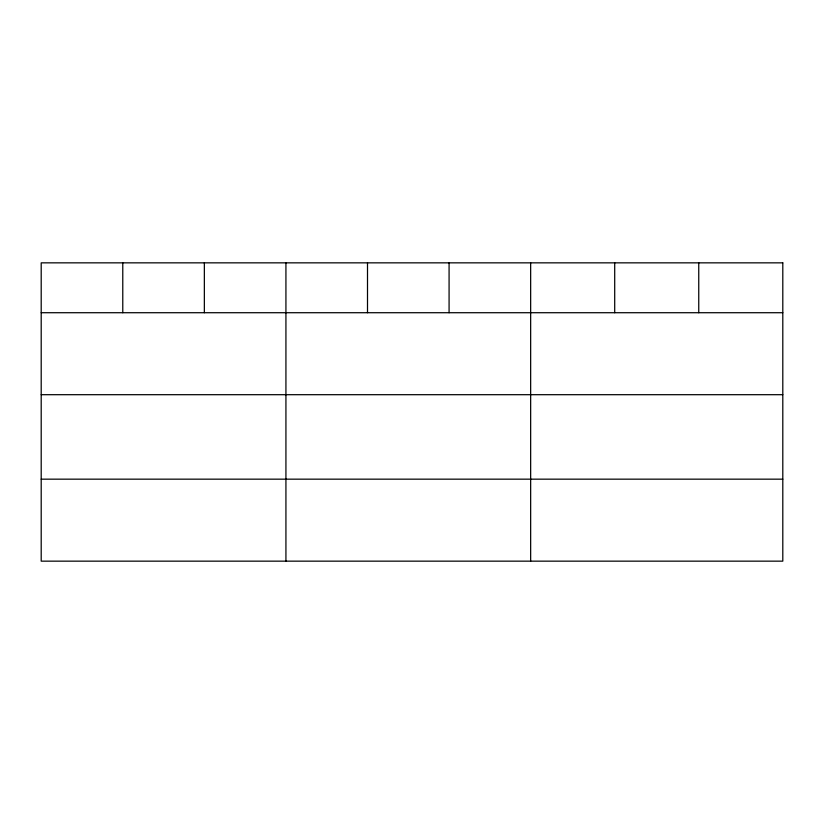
<?xml version="1.0" encoding="UTF-8"?>
<svg xmlns="http://www.w3.org/2000/svg" width="824" height="824" viewBox="0 0 824 824"><rect width="100%" height="100%" fill="white"/><g stroke="black" fill="none" stroke-linecap="round" stroke-linejoin="round"><path stroke-width="1.24" d="M41.2 312.718L782.8 312.718M41.2 394.696L782.8 394.696M41.2 479.166L782.8 479.166M698.752 262.846L698.752 312.718M614.704 262.846L614.704 312.718M530.656 262.846L530.656 561.154M449.08 262.846L449.08 312.718M367.504 262.846L367.504 312.718M285.928 262.846L285.928 561.154M204.352 262.846L204.352 312.718M122.776 262.846L122.776 312.718M782.8 262.846L41.2 262.846L41.2 561.154L782.8 561.154L782.8 262.846"/></g></svg>
